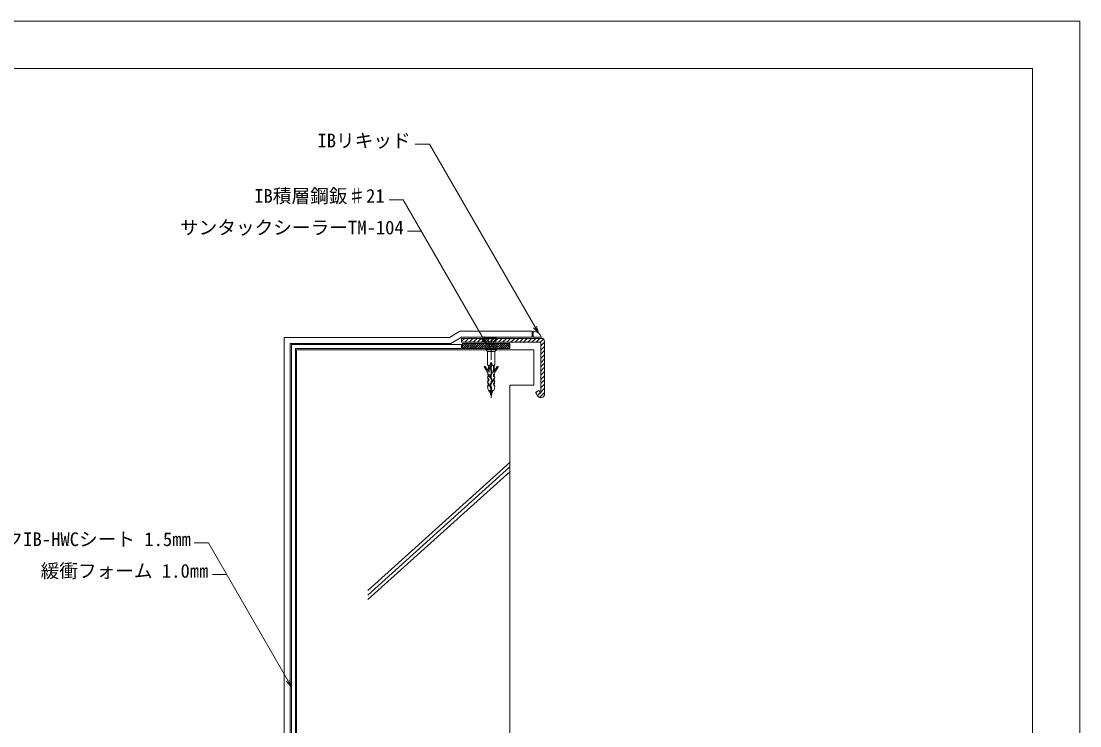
# Model space of a CAD drawing. Units: millimetres, scale not verified. Extents: x -840 to 840, y -594 to 594.
# Drawn here: x -53 to 840, y 0 to 594 of the extents above; entities that cross this region are included whole.
import ezdxf
from ezdxf.enums import TextEntityAlignment as Align

# ---------------------------------------------------------------- set-up
doc = ezdxf.new("R2010")
doc.units = ezdxf.units.MM
doc.header["$LTSCALE"] = 2
doc.linetypes.add('CHAIN1', pattern=[8, 5, -1, 1, -1])
for name, color, linetype, lineweight in [('0-0_躯体', 7, 'Continuous', 9), ('0-1_輪郭線', 2, 'Continuous', 9), ('0-2_図面枠', 7, 'Continuous', 9), ('0-3_文字', 5, 'Continuous', 9), ('0-7_緩衝フォーム', 7, 'Continuous', 9), ('0-8_IBｼｰﾄ', 7, 'Continuous', 9), ('0-9_IBリキッド', 7, 'Continuous', 9), ('0-A_部材(積層鋼板)', 4, 'Continuous', 9), ('0-B_ブチルﾃｰﾌﾟ', 4, 'Continuous', 9), ('0-C_部材(ﾋﾞｽ類)', 7, 'Continuous', 9), ('0-D_中心線', 2, 'CHAIN1', 9), ('0-E_寸法線', 7, 'Continuous', 9)]:
    doc.layers.add(name, color=color, linetype=linetype, lineweight=lineweight)
doc.styles.add('ＭＳ ゴシック', font='')
doc.styles.get('ＭＳ ゴシック').set_extended_font_data('MS Gothic')

msp = doc.modelspace()

# ---------------------------------------------------------------- linework, layer by layer
at = {"layer": '0-0_躯体'}
for p, q in [((179.365, -282.936), (179.365, 317.064)), ((379.365, 317.064), (179.365, 317.064)), ((379.365, 287.064), (379.365, 317.064)), ((359.365, -432.936), (359.365, 287.064)), ((359.431, 222.176), (239.365, 114.149)), ((359.365, 218.268), (239.365, 110.191)), ((359.407, 214.448), (239.365, 106.398))]:
    msp.add_line(p, q, dxfattribs=at)
msp.add_lwpolyline([(379.365, 317.064), (379.365, 287.064), (359.365, 287.064)], dxfattribs=at)
at = {"layer": '0-1_輪郭線'}
msp.add_lwpolyline([(800, 554), (-800, 554), (-800, -554), (800, -554)], close=True, dxfattribs=at)
at = {"layer": '0-2_図面枠'}
msp.add_lwpolyline([(840, -594), (840, 594), (-840, 594), (-840, -594)], close=True, dxfattribs=at)
at = {"layer": '0-7_緩衝フォーム'}
for p, q in [((175.031, -278.603), (175.031, 321.397)), ((318.365, 321.397), (175.031, 321.397)), ((178.365, -281.936), (178.365, 318.064)), ((318.365, 318.064), (178.365, 318.064)), ((318.365, 318.064), (318.365, 321.397))]:
    msp.add_line(p, q, dxfattribs=at)
at = {"layer": '0-8_IBｼｰﾄ'}
for p, q in [((317.192, 332.564), (308.243, 327.397)), ((317.192, 332.564), (378.031, 332.564)), ((378.031, 327.564), (378.031, 332.564)), ((308.243, 327.397), (169.031, 327.397)), ((169.031, -254.612), (169.031, 327.397)), ((309.583, 322.397), (174.031, 322.397)), ((174.031, -256.432), (174.031, 322.397)), ((318.531, 327.564), (309.583, 322.397)), ((318.531, 327.564), (378.031, 327.564))]:
    msp.add_line(p, q, dxfattribs=at)
at = {"layer": '0-9_IBリキッド'}
for q in [(379.031, 332.564), (386.031, 327.564)]:
    msp.add_line((379.031, 327.564), q, dxfattribs=at)
msp.add_arc((379.031, 325.164), 7.4, 18.92464, 90, dxfattribs=at)
at = {"layer": '0-A_部材(積層鋼板)'}
for p, q in [((318.531, 324.136), (320.96, 326.564)), ((321.329, 323.397), (324.496, 326.564)), ((324.864, 323.397), (328.031, 326.564)), ((328.4, 323.397), (331.567, 326.564)), ((331.936, 323.397), (335.102, 326.564)), ((335.471, 323.397), (338.638, 326.564)), ((339.007, 323.397), (342.173, 326.564)), ((346.078, 323.397), (349.244, 326.564)), ((349.613, 323.397), (352.78, 326.564)), ((353.149, 323.397), (356.315, 326.564)), ((356.684, 323.397), (359.851, 326.564)), ((360.22, 323.397), (363.386, 326.564)), ((363.755, 323.397), (366.922, 326.564)), ((367.291, 323.397), (370.458, 326.564)), ((370.826, 323.397), (373.993, 326.564)), ((374.362, 323.397), (377.529, 326.564)), ((377.897, 323.397), (381.064, 326.564)), ((381.433, 323.397), (384.6, 326.564)), ((384.938, 323.367), (387.519, 325.948)), ((385.365, 320.258), (388.531, 323.425)), ((385.365, 316.723), (388.531, 319.889)), ((385.365, 313.187), (388.531, 316.354)), ((385.365, 309.652), (388.531, 312.818)), ((385.365, 306.116), (388.531, 309.283)), ((385.365, 302.581), (388.531, 305.747)), ((385.365, 299.045), (388.531, 302.212)), ((385.365, 295.509), (388.531, 298.676)), ((385.365, 291.974), (388.531, 295.141)), ((385.365, 288.438), (388.531, 291.605)), ((385.365, 284.903), (388.531, 288.07)), ((381.197, 280.735), (382.512, 282.05)), ((382.492, 278.494), (384.81, 280.812)), ((384.327, 276.794), (388.531, 280.998)), ((385.365, 281.367), (388.531, 284.534))]:
    msp.add_line(p, q, dxfattribs=at)
at = {"layer": '0-A_部材(積層鋼板)', "color": 7}
for p, q in [((385.365, 280.558), (385.365, 322.897)), ((388.531, 324.064), (388.531, 279.684))]:
    msp.add_line(p, q, dxfattribs=at)
for points in [[(384.865, 323.397), (318.531, 323.397), (318.531, 326.564), (386.031, 326.564)], [(382.704, 278.125), (380.957, 281.152), (383.699, 282.736), (385.011, 280.463)]]:
    msp.add_lwpolyline(points, dxfattribs=at)
at = {"layer": '0-A_部材(積層鋼板)'}
msp.add_lwpolyline([(342.542, 323.397), (343.531, 324.387), (345.709, 326.564)], dxfattribs=at)
at = {"layer": '0-A_部材(積層鋼板)', "color": 7}
for centre, radius, start, end in [((384.865, 322.897), 0.5, 0, 90), ((386.031, 324.064), 2.5, 0, 90), ((385.409, 279.687), 3.123, 210, 0.05582), ((385.175, 280.558), 0.19, 210, 0)]:
    msp.add_arc(centre, radius, start, end, dxfattribs=at)
at = {"layer": '0-B_ブチルﾃｰﾌﾟ'}
for p, q in [((319.365, 321.433), (320.329, 322.397)), ((319.365, 319.666), (322.097, 322.397)), ((319.531, 318.064), (323.864, 322.397)), ((321.299, 318.064), (325.632, 322.397)), ((323.067, 318.064), (327.4, 322.397)), ((324.834, 318.064), (329.168, 322.397)), ((326.602, 318.064), (330.936, 322.397)), ((328.37, 318.064), (332.703, 322.397)), ((330.138, 318.064), (334.471, 322.397)), ((331.906, 318.064), (336.239, 322.397)), ((333.673, 318.064), (338.007, 322.397)), ((335.441, 318.064), (339.774, 322.397)), ((337.209, 318.064), (341.542, 322.397)), ((338.977, 318.064), (343.31, 322.397)), ((340.744, 318.064), (345.078, 322.397)), ((342.512, 318.064), (346.845, 322.397)), ((344.28, 318.064), (348.613, 322.397)), ((346.048, 318.064), (350.381, 322.397)), ((347.815, 318.064), (352.149, 322.397)), ((349.583, 318.064), (353.917, 322.397)), ((351.351, 318.064), (355.684, 322.397)), ((353.119, 318.064), (357.452, 322.397)), ((354.886, 318.064), (359.22, 322.397)), ((356.654, 318.064), (359.365, 320.775)), ((358.422, 318.064), (359.365, 319.007))]:
    msp.add_line(p, q, dxfattribs=at)
at = {"layer": '0-B_ブチルﾃｰﾌﾟ', "color": 7}
msp.add_lwpolyline([(359.365, 318.064), (319.365, 318.064), (319.365, 322.397), (359.365, 322.397)], close=True, dxfattribs=at)
at = {"layer": '0-C_部材(ﾋﾞｽ類)'}
for p, q in [((339.031, 326.564), (348.031, 326.564)), ((345.201, 323.734), (341.861, 323.734)), ((341.861, 317.666), (341.861, 323.32)), ((345.201, 323.32), (345.201, 317.666)), ((339.034, 317.064), (348.029, 317.064)), ((346.531, 315.549), (340.531, 315.549)), ((343.183, 304.637), (343.183, 303.846)), ((343.216, 304.656), (343.216, 303.846)), ((343.847, 303.846), (343.847, 304.656)), ((343.88, 303.846), (343.88, 304.637)), ((341.352, 299.061), (341.154, 299.32)), ((343.117, 303.535), (342.548, 302.111)), ((343.926, 297.878), (342.558, 294.679)), ((342.571, 301.244), (343.919, 298.337)), ((343.159, 303.55), (342.579, 302.1)), ((343.957, 297.865), (342.588, 294.666)), ((342.601, 301.258), (343.949, 298.351)), ((343.069, 294.459), (344.439, 297.625)), ((343.099, 294.446), (344.47, 297.612)), ((343.164, 301.865), (343.735, 303.293)), ((344.436, 298.582), (343.168, 301.535)), ((343.195, 301.853), (343.775, 303.304)), ((344.466, 298.596), (343.199, 301.548)), ((345.711, 299.061), (345.909, 299.32)), ((343.908, 290.166), (342.36, 287.243)), ((342.361, 286.093), (343.086, 284.726)), ((343.936, 290.149), (342.39, 287.228)), ((342.39, 286.109), (343.116, 284.742)), ((342.566, 293.8), (343.945, 290.735)), ((342.596, 293.813), (343.975, 290.749)), ((342.943, 286.95), (344.529, 289.919)), ((343.677, 285.058), (342.949, 286.375)), ((342.972, 286.935), (344.559, 289.903)), ((343.706, 285.074), (342.978, 286.392)), ((344.523, 291.057), (343.075, 294.071)), ((344.557, 291.064), (343.105, 294.085)), ((344.705, 282.666), (341.694, 281.615)), ((344.418, 282.666), (341.694, 281.715)), ((342.238, 282.666), (342.324, 282.345)), ((344.824, 282.666), (342.615, 281.261)), ((344.48, 279.889), (342.84, 279.318)), ((344.48, 279.789), (342.84, 279.218)), ((344.165, 280.204), (343.073, 279.551)), ((343.208, 284.368), (343.175, 284.368)), ((343.175, 284.368), (343.195, 282.666)), ((344.005, 279.607), (343.199, 279.08)), ((343.888, 284.368), (343.855, 284.368)), ((343.868, 282.666), (343.888, 284.368))]:
    msp.add_line(p, q, dxfattribs=at)
for points in [[(341.569, 324.027), (339.031, 326.564), (339.031, 326.864), (348.031, 326.864), (348.031, 326.564), (345.494, 324.027)], [(346.572, 315.608), (348.029, 317.064), (348.029, 317.666), (339.034, 317.666), (339.034, 317.064), (340.491, 315.608)], [(340.549, 315.466), (340.549, 304.129), (340.567, 304.129), (340.638, 304.093), (340.709, 304.093), (340.781, 304.058), (340.989, 304.011)], [(346.074, 304.011), (346.282, 304.058), (346.354, 304.093), (346.425, 304.093), (346.496, 304.129), (346.514, 304.129), (346.514, 315.466)], [(341.154, 303.809), (341.154, 299.32), (338.506, 302.785)], [(343.183, 303.917), (341.687, 303.917), (341.687, 298.055), (341.421, 298.055), (341.421, 298.808)], [(343.88, 303.917), (345.376, 303.917), (345.376, 298.055), (345.642, 298.055), (345.642, 298.808)], [(348.557, 302.785), (345.909, 299.32), (345.909, 303.809)], [(337.783, 302.252), (340.531, 298.055), (340.62, 296.455), (341.687, 296.455), (341.687, 294.233), (340.531, 294.233), (340.62, 292.615), (341.634, 292.615), (341.563, 290.41), (340.531, 290.41), (340.62, 288.793), (341.491, 288.793), (341.42, 286.57), (340.531, 286.57), (340.639, 284.43), (341.281, 282.666), (345.781, 282.666), (346.424, 284.43), (346.531, 286.57), (345.643, 286.57), (345.571, 288.793), (346.443, 288.793), (346.531, 290.41), (345.5, 290.41), (345.429, 292.615), (346.443, 292.615), (346.531, 294.233), (345.376, 294.233), (345.376, 296.455), (346.443, 296.455), (346.531, 298.055), (349.28, 302.252)], [(340.62, 296.455), (340.62, 296.206), (340.923, 295.441), (340.958, 294.233)], [(346.443, 296.455), (346.443, 296.206), (346.14, 295.441), (346.105, 294.233)], [(341.011, 290.41), (340.994, 291.619), (340.62, 292.419), (340.62, 292.615)], [(340.62, 288.793), (340.62, 288.615), (341.065, 287.779), (341.083, 286.57)], [(346.443, 288.793), (346.443, 288.615), (345.998, 287.779), (345.98, 286.57)], [(346.051, 290.41), (346.069, 291.619), (346.443, 292.419), (346.443, 292.615)], [(342.746, 282.666), (342.324, 282.345), (341.694, 281.715), (341.694, 281.615), (342.615, 281.261), (343.073, 279.551), (342.84, 279.318), (342.84, 279.218), (343.199, 279.08), (343.531, 277.84), (344.005, 279.607), (344.48, 279.789), (344.48, 279.889), (344.165, 280.204), (344.824, 282.666)], [(343.208, 282.666), (343.208, 283.643), (343.855, 283.643), (343.855, 282.666)]]:
    msp.add_lwpolyline(points, dxfattribs=at)
for centre, radius, start, end in [((340.861, 323.32), 1, 0, 45), ((346.201, 323.32), 1, 135, 180), ((340.349, 315.466), 0.2, 0, 45), ((346.714, 315.466), 0.2, 135, 180), ((340.947, 303.809), 0.207, 0, 78.37519), ((343.531, 305.225), 0.683, 300.64443, 239.35557), ((343.531, 305.225), 0.65, 298.99242, 241.00758), ((342.42, 303.846), 0.763, 335.97512, 0), ((342.42, 303.846), 0.796, 338.19323, 0), ((342.42, 303.846), 1.427, 337.19074, 0), ((342.42, 303.846), 1.46, 338.19323, 0), ((346.116, 303.809), 0.207, 101.62481, 180), ((338.149, 302.513), 0.449, 37.38183, 215.39037), ((340.921, 298.808), 0.5, 0, 30.42714), ((343.565, 301.705), 1.095, 158.2146, 204.87271), ((343.565, 294.249), 1.095, 156.84042, 204.22194), ((343.565, 301.705), 1.062, 158.17187, 204.87271), ((343.565, 294.249), 1.062, 156.84042, 204.22194), ((343.565, 301.705), 0.431, 158.20137, 203.23665), ((343.565, 301.705), 0.398, 158.19323, 203.23665), ((343.407, 298.1), 0.564, 336.84042, 24.87271), ((343.407, 298.1), 0.597, 336.84042, 24.87271), ((343.343, 298.1), 1.194, 336.58818, 23.8287), ((343.343, 298.1), 1.228, 336.58818, 23.8287), ((346.142, 298.808), 0.5, 149.57286, 180), ((348.914, 302.513), 0.449, 324.60963, 142.61817), ((343.445, 286.669), 1.228, 152.09899, 207.95156), ((343.445, 286.669), 1.194, 152.09899, 207.95156), ((343.469, 286.669), 0.597, 151.87656, 209.41932), ((343.469, 286.669), 0.564, 151.87656, 209.43109), ((343.494, 294.272), 0.465, 156.27812, 205.66734), ((343.494, 294.272), 0.431, 156.27812, 205.66734), ((343.441, 290.482), 0.564, 325.90086, 26.66039), ((343.441, 290.482), 0.597, 326.07565, 26.59167), ((343.476, 290.482), 1.194, 331.85925, 28.78795), ((343.476, 290.482), 1.228, 331.85949, 28.27499), ((342.412, 284.368), 0.763, 0, 27.95156), ((342.412, 284.368), 0.796, 0, 27.95156), ((342.428, 284.368), 1.427, 0, 28.91197), ((342.428, 284.368), 1.46, 0, 28.91198)]:
    msp.add_arc(centre, radius, start, end, dxfattribs=at)
at = {"layer": '0-D_中心線'}
msp.add_line((343.531, 276.496), (343.531, 327.994), dxfattribs=at)
at = {"layer": '0-E_寸法線'}
for p, q in [((284.823, 416.867), (272.823, 416.867)), ((120.49, 127.452), (108.49, 127.452))]:
    msp.add_line(p, q, dxfattribs=at)
for points in [[(383.333, 331.186), (291.519, 490.214), (279.519, 490.214)], [(339.365, 322.397), (269.427, 443.536), (257.427, 443.536)], [(379.09, 335.428), (383.333, 331.186), (381.78, 336.981)], [(335.122, 326.64), (339.365, 322.397), (337.812, 328.193)], [(175.031, 32.983), (105.093, 154.121), (93.093, 154.121)], [(170.789, 37.226), (175.031, 32.983), (173.479, 38.778)]]:
    msp.add_lwpolyline(points, dxfattribs=at)

# ---------------------------------------------------------------- texts
at = {"layer": '0-3_文字', "color": 7, "style": 'ＭＳ ゴシック'}
for s, p in [('IBリキッド', (196.949, 484.155)), ('IB積層鋼鈑♯21', (143.645, 437.477)), ('サンタックシーラーTM-104', (81.013, 410.808)), ('サンタックIB-HWCシート 1.5㎜', (-129.929, 148.062)), ('緩衝フォーム 1.0㎜', (-36.503, 121.393))]:
    msp.add_text(s, height=11.54, dxfattribs=at).set_placement(p, align=Align.BOTTOM_LEFT)

doc.saveas('drawing.dxf')
